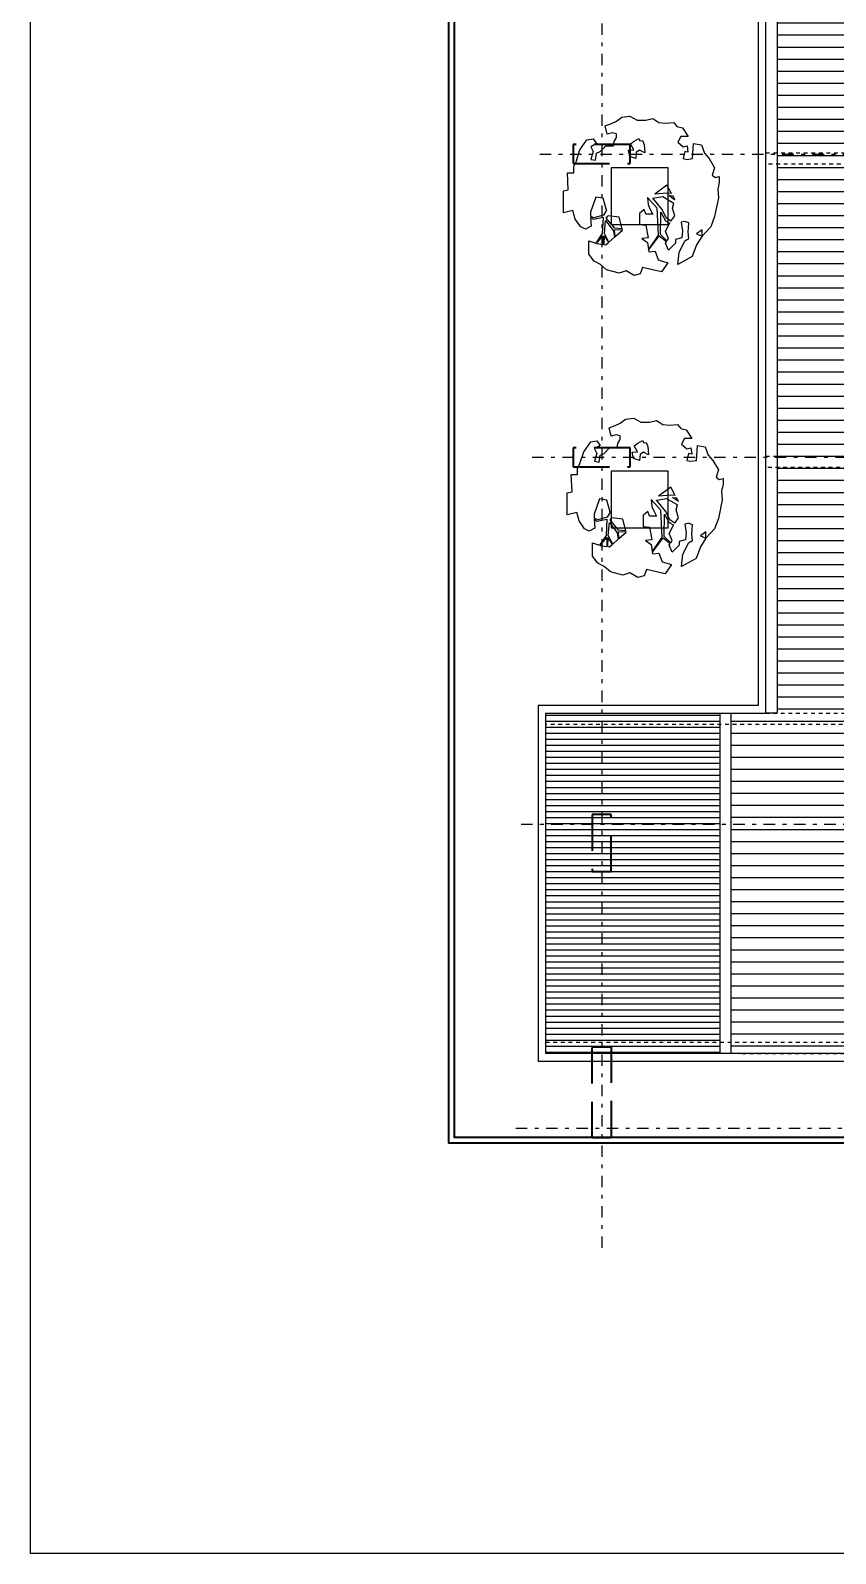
# Model space of a CAD drawing. Header units: millimetres. Extents: x 154 to 500, y 38 to 256.
# Drawn here: x 227.91 to 249.14, y 40.11 to 80.29 of the extents above; entities that cross this region are included whole.
import ezdxf

# ---------------------------------------------------------------- set-up
doc = ezdxf.new("R2010")
doc.units = ezdxf.units.MM
for name, pattern in [('CENTER', [0.7, 0.3, -0.2, 0, -0.2]), ('HIDDEN', [9.525, 6.35, -3.175]), ('HIDDEN2', [4.7625, 3.175, -1.5875])]:
    doc.linetypes.add(name, pattern=pattern)
for name, color, linetype in [('1amobla', 253, 'Continuous'), ('AREA PARQUEO', 253, 'Continuous'), ('CIELOS', 2, 'Continuous'), ('E-BORDE LOSA', 4, 'Continuous'), ('EJE-ESTRUCTURA', 254, 'CENTER'), ('JCA_COTAS', 253, 'Continuous'), ('JCA_PROYECCIONES', 1, 'HIDDEN2')]:
    doc.layers.add(name, color=color, linetype=linetype)
doc.layers.add('Estructura', color=7, linetype='Continuous', lineweight=40, true_color=0x383838)
doc.layers.add('Muro', color=7, linetype='Continuous', lineweight=40, true_color=0x2b2b2b)

# ---------------------------------------------------------------- blocks, each defined once
blk = doc.blocks.new('ap-2')
for points in [[(-184.365, -96.715), (-184.25, -96.709), (-184.209, -96.782), (-184.24, -96.844), (-184.343, -96.916), (-184.457, -96.947), (-184.426, -97.071), (-184.716, -97.071), (-184.726, -97.009), (-184.954, -97.019), (-184.954, -96.936), (-185.037, -96.936), (-185.099, -96.905), (-185.254, -96.855), (-185.389, -96.763), (-185.399, -96.68), (-185.337, -96.639), (-185.295, -96.711), (-185.233, -96.68), (-185.13, -96.711), (-185.12, -96.649), (-185.213, -96.639), (-185.233, -96.587), (-185.306, -96.515), (-185.306, -96.412), (-185.367, -96.404), (-185.418, -96.373), (-185.465, -96.372), (-185.48, -96.425), (-185.461, -96.494), (-185.572, -96.521), (-185.601, -96.441), (-185.632, -96.373), (-185.685, -96.303), (-185.699, -96.195), (-185.647, -96.102), (-185.647, -95.988), (-185.668, -95.896), (-185.616, -95.813), (-185.606, -95.73), (-185.616, -95.617), (-185.564, -95.576), (-185.544, -95.503), (-185.431, -95.43), (-185.43, -95.524), (-185.357, -95.565), (-185.295, -95.493), (-185.306, -95.441), (-185.223, -95.431), (-185.233, -95.472), (-185.14, -95.493), (-185.13, -95.441), (-185.14, -95.369), (-185.34, -95.356), (-185.32, -95.251), (-185.213, -95.214), (-185.14, -95.152), (-185.016, -95.079), (-184.923, -95.11), (-184.892, -95.068), (-184.902, -95.017), (-184.83, -95.017), (-184.737, -95.037), (-184.623, -95.027), (-184.374, -95.079), (-184.24, -95.13), (-184.116, -95.244), (-184.199, -95.244), (-184.147, -95.316), (-184.116, -95.244), (-184.002, -95.316), (-183.849, -95.373), (-183.741, -95.565), (-183.901, -95.547), (-184.054, -95.471), (-184.085, -95.419), (-184.168, -95.43), (-184.292, -95.419), (-184.312, -95.471), (-184.302, -95.522), (-184.188, -95.502), (-184.095, -95.512), (-184.074, -95.595), (-184.023, -95.595), (-183.93, -95.688), (-184.023, -95.729), (-184.047, -95.713)], [(-184.598, -95.606), (-184.652, -95.685), (-184.648, -95.63)], [(-184.598, -95.606), (-184.602, -95.605), (-184.648, -95.63)], [(-184.619, -95.895), (-184.639, -95.763), (-184.554, -95.618)], [(-184.313, -95.655), (-184.385, -95.605), (-184.488, -95.636), (-184.554, -95.618)], [(-184.678, -95.647), (-184.788, -95.708), (-184.669, -95.868)], [(-184.678, -95.647), (-184.685, -95.704), (-184.669, -95.868)], [(-184.625, -95.965), (-184.533, -95.955), (-184.476, -95.932), (-184.406, -95.894), (-184.406, -95.987), (-184.468, -96.008), (-184.416, -96.069), (-184.271, -96.069), (-184.261, -95.987), (-184.095, -95.956), (-184.085, -96.038), (-184.033, -95.966), (-183.909, -95.946), (-183.919, -95.863), (-183.805, -95.822), (-183.767, -95.695), (-183.645, -95.78), (-183.702, -96.028), (-183.702, -96.028), (-183.619, -96.059), (-183.598, -96.142), (-183.661, -96.245), (-183.63, -96.338), (-183.671, -96.503), (-183.743, -96.586), (-183.743, -96.586), (-183.785, -96.668), (-183.878, -96.74), (-184.054, -96.74), (-184.023, -96.647), (-184.023, -96.646)], [(-184.625, -95.965), (-184.492, -95.843), (-184.13, -95.823)], [(-184.313, -95.655), (-184.359, -95.717), (-184.469, -95.772), (-184.619, -95.895)], [(-184.053, -95.708), (-184.139, -95.793), (-184.435, -95.789), (-184.321, -95.726), (-184.29, -95.671)], [(-184.053, -95.708), (-184.085, -95.688), (-184.178, -95.729), (-184.281, -95.677), (-184.29, -95.671)], [(-184.13, -95.823), (-183.939, -95.951)], [(-184.12, -95.809), (-184.047, -95.713)], [(-183.93, -95.949), (-184.12, -95.809)], [(-185.333, -96.19), (-185.369, -96.14), (-185.403, -96.079), (-185.373, -96.064), (-185.377, -96.03), (-185.325, -96.009), (-185.216, -95.999), (-185.251, -96.068), (-185.22, -96.112), (-185.14, -96.119), (-185.166, -96.199), (-185.252, -96.215), (-185.256, -96.146), (-185.333, -96.19)], [(-184.212, -96.3), (-184.366, -96.338), (-184.385, -96.482), (-184.386, -96.483)], [(-184.212, -96.3), (-184.221, -96.394), (-184.356, -96.508), (-184.386, -96.483)], [(-184.037, -96.473), (-184.15, -96.532), (-184.324, -96.516), (-184.186, -96.414), (-184.102, -96.4)], [(-184.111, -96.39), (-184.194, -96.296), (-184.203, -96.298)], [(-184.111, -96.39), (-184.198, -96.398), (-184.203, -96.298)], [(-184.037, -96.473), (-184.102, -96.4)], [(-184.459, -96.504), (-184.617, -96.549), (-184.633, -96.647), (-184.435, -96.718), (-184.382, -96.716)], [(-184.459, -96.504), (-184.395, -96.544), (-184.36, -96.67), (-184.382, -96.716)], [(-184.365, -96.715), (-184.34, -96.678), (-184.368, -96.548), (-184.15, -96.56), (-184.023, -96.646)], [(-184.006, -96.537), (-184.123, -96.532), (-184.032, -96.479)], [(-184.021, -96.639), (-184.123, -96.552), (-184.007, -96.549)], [(-184.006, -96.537), (-184.002, -96.513), (-184.032, -96.479)], [(-184.021, -96.639), (-184.007, -96.549)]]:
    blk.add_lwpolyline(points)
blk = doc.blocks.new('estructura cubiertas')
at = {"layer": 'EJE-ESTRUCTURA'}
for p, q in [((2115, -5855.354), (2115, -5914.914)), ((2113.363, -5885.999), (2144.533, -5885.999)), ((2113.163, -5893.999), (2144.533, -5893.999)), ((2112.87, -5903.674), (2144.533, -5903.674)), ((2112.731, -5911.699), (2144.533, -5911.699))]:
    blk.add_line(p, q, dxfattribs=at)
at = {"layer": 'Estructura', "linetype": 'HIDDEN2', "ltscale": 0.3}
for points in [[(2114.25, -5885.749), (2114.25, -5886.249), (2115.75, -5886.249), (2115.75, -5885.749)], [(2114.25, -5893.749), (2114.25, -5894.249), (2115.75, -5894.249), (2115.75, -5893.749)], [(2115.25, -5904.924), (2115.25, -5903.424), (2114.75, -5903.424), (2114.75, -5904.924)], [(2115.25, -5909.549), (2115.25, -5911.949), (2114.75, -5911.949), (2114.75, -5909.549)]]:
    blk.add_lwpolyline(points, close=True, dxfattribs=at)
blk = doc.blocks.new('A$C41c49871')
at = {"layer": 'E-BORDE LOSA', "ltscale": 0.01}
h = blk.add_hatch(dxfattribs=at)
h.set_pattern_fill('ANSI31', color=251, scale=0.1, angle=135)
h.set_pattern_definition([(180, (-2328.73747, 5989.79684), (-3e-17, -0.3175), [])])
h.paths.add_polyline_path([(7.459, 5.185), (11.244, 5.185), (11.244, 11.745), (11.544, 11.745), (11.544, 49.946), (8.671, 49.918), (8.672, 14.169), (7.458, 14.17)])
h = blk.add_hatch(dxfattribs=at)
h.set_pattern_fill('ANSI31', color=251, scale=0.05, angle=135)
h.set_pattern_definition([(180, (-2325.1799, 5972.49), (-1e-17, -0.15875), [])])
h.paths.add_polyline_path([(2.566, 5.184), (7.159, 5.184), (7.158, 14.17), (2.564, 14.17)])
at = {"layer": 'AREA PARQUEO', "color": 2}
for points in [[(4.294, 28.548), (4.294, 27.053), (5.794, 27.053), (5.794, 28.548)], [(4.294, 20.548), (4.294, 19.053), (5.794, 19.053), (5.794, 20.548)]]:
    blk.add_lwpolyline(points, close=True, dxfattribs=at)
at = {"layer": 'CIELOS', "ltscale": 0.01}
for points in [[(11.244, 5.185), (2.565, 5.185), (2.565, 14.17), (8.371, 14.17), (8.371, 49.932), (22.945, 49.932), (22.945, 20.898), (27.617, 20.898), (27.616, 14.224), (27.816, 14.224), (27.817, 21.098), (23.145, 21.098), (23.145, 50.132), (8.171, 50.132), (8.171, 14.37), (2.365, 14.37), (2.365, 4.985), (11.244, 4.985), (11.244, 5.185)], [(7.158, 14.17), (7.159, 5.185)], [(7.459, 5.185), (7.458, 14.17)]]:
    blk.add_lwpolyline(points, dxfattribs=at)
blk.add_lwpolyline([(8.371, 49.932), (8.671, 49.932), (8.672, 14.169), (8.372, 14.169)], close=True, dxfattribs=at)
at = {"layer": 'JCA_PROYECCIONES', "ltscale": 0.01}
for points in [[(8.371, 28.948), (22.945, 28.948), (22.945, 28.648), (8.371, 28.648)], [(8.371, 20.948), (27.728, 20.948), (27.728, 20.648), (8.371, 20.648)], [(2.565, 14.17), (19.796, 14.168), (19.796, 13.868), (2.565, 13.87)], [(2.565, 5.485), (11.244, 5.483), (11.244, 5.183), (2.565, 5.185)]]:
    blk.add_lwpolyline(points, dxfattribs=at)
at = {"layer": 'Muro', "color": 1}
for points in [[(14.359, 57.254), (0, 57.254), (0, 2.829), (11.245, 2.83)], [(17.767, 55.458), (14.209, 55.458), (14.209, 57.104), (0.15, 57.104), (0.15, 2.979), (11.245, 2.98)]]:
    blk.add_lwpolyline(points, dxfattribs=at)
at = {"layer": 'JCA_COTAS', "xscale": 2, "yscale": 2, "zscale": 2, "rotation": 270.0000001197043}
for p in [(197.178, -341.484), (197.277, -349.45)]:
    blk.add_blockref('ap-2', p, dxfattribs=at)
at = {"layer": 'Muro', "linetype": 'HIDDEN'}
blk.add_blockref('estructura cubiertas', (-2110.957, 5914.914), dxfattribs=at)

msp = doc.modelspace()

# ---------------------------------------------------------------- linework, layer by layer
at = {"layer": '1amobla', "color": 7, "linetype": 'Continuous', "ltscale": 0.3, "true_color": 0xffffff}
msp.add_lwpolyline([(227.907, 113.095), (286.355, 113.095), (286.355, 40.11), (227.907, 40.11)], close=True, dxfattribs=at)
at = {"layer": 'AREA PARQUEO', "color": 2}
for points in [[(243.227, 76.661), (243.227, 75.166), (244.727, 75.166), (244.727, 76.661)], [(243.227, 68.661), (243.227, 67.166), (244.727, 67.166), (244.727, 68.661)]]:
    msp.add_lwpolyline(points, close=True, dxfattribs=at)

# ---------------------------------------------------------------- block references
msp.add_blockref('A$C41c49871', (238.933, 48.113))

doc.saveas('drawing.dxf')
